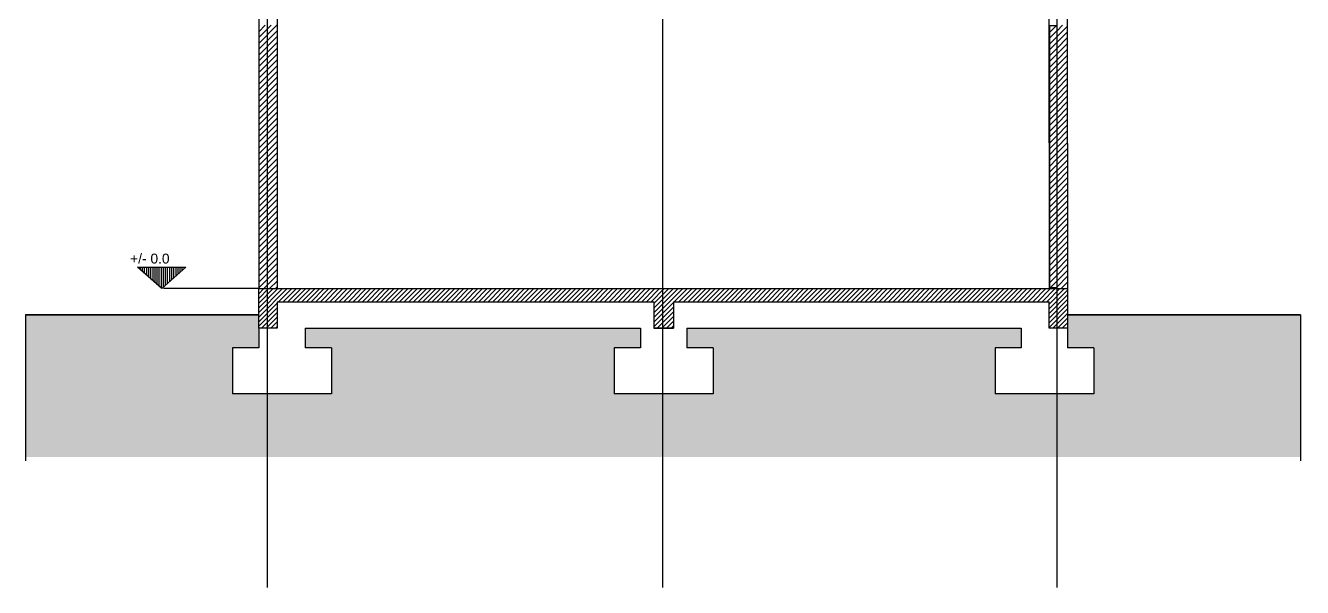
# Model space of a CAD drawing. Header units: inches. Extents: x 270 to 8013, y -75 to 10330.
# Drawn here: x 407 to 1377, y 1232 to 1658 of the extents above; entities that cross this region are included whole.
import ezdxf

# ---------------------------------------------------------------- set-up
doc = ezdxf.new("R2010")
doc.units = ezdxf.units.IN
doc.header["$MEASUREMENT"] = 0
for name, color, linetype in [('A-ANNO-SYMB', 6, 'Continuous'), ('A-ANNO-TEXT', 6, 'Continuous'), ('A-ELEV-MBE1', 7, 'Continuous'), ('A-SECT-MCUT', 7, 'Continuous'), ('A-SECT-PATT', 8, 'Continuous'), ('A-WALL-FULL', 7, 'Continuous'), ('G-ANNO-NPLT', 210, 'Continuous')]:
    doc.layers.add(name, color=color, linetype=linetype)
doc.styles.add('E-ARIAL', font='arial.ttf')

msp = doc.modelspace()

# ---------------------------------------------------------------- hatches: boundary and pattern name
at = {"layer": 'A-SECT-PATT'}
h = msp.add_hatch(dxfattribs=at)
h.set_pattern_fill('ANSI31', color=256, scale=25, angle=360)
h.paths.add_polyline_path([(591.04, 2153.64), (584.28, 2153.64), (584.28, 1928.79), (591.04, 1928.79)])
h.paths.add_polyline_path([(598.28, 2153.64), (591.04, 2153.64), (591.04, 1928.79), (598.28, 1928.79)])
h.paths.add_polyline_path([(1190.53, 2153.64), (1183.53, 2153.64), (1183.86, 1928.79), (1190.53, 1928.79)])
h.paths.add_polyline_path([(1197.53, 2153.64), (1190.53, 2153.64), (1190.53, 1928.79), (1197.86, 1928.79)])
h.paths.add_polyline_path([(1197.91, 1893.79), (1190.53, 1893.79), (1190.53, 1693.73), (1198.2, 1693.73)])
h.paths.add_polyline_path([(1190.53, 1893.79), (1183.91, 1893.79), (1184.2, 1693.73), (1190.53, 1693.73)])
h.paths.add_polyline_path([(891.25, 1893.79), (884.28, 1893.79), (884.29, 1693.73), (891.25, 1693.73)])
h.paths.add_polyline_path([(898.28, 1893.79), (891.25, 1893.79), (891.25, 1693.73), (898.28, 1693.73)])
h.paths.add_polyline_path([(591.04, 1893.79), (584.28, 1893.79), (584.28, 1693.84), (591.04, 1693.85)])
h.paths.add_polyline_path([(598.28, 1781.71), (598.28, 1893.79), (591.04, 1893.79), (591.04, 1693.85), (598.28, 1693.87), (598.28, 1737.72), (598.28, 1737.72)])
h.paths.add_polyline_path([(2537.22, 1893.73), (2530.51, 1893.73), (2530.51, 1693.74), (2532.07, 1693.72), (2537.22, 1693.71)])
h.paths.add_polyline_path([(2544.32, 1893.73), (2537.22, 1893.73), (2537.22, 1693.71), (2544.18, 1693.7)])
h.paths.add_polyline_path([(2537.22, 2153.64), (2530.51, 2153.64), (2530.51, 1928.74), (2532.26, 1928.73), (2537.22, 1928.73)])
h.paths.add_polyline_path([(2544.51, 2153.64), (2537.22, 2153.64), (2537.22, 1928.73), (2544.34, 1928.73)])
h.paths.add_polyline_path([(3137.51, 2153.64), (3130.51, 2153.64), (3130.24, 2030.73), (3130.51, 2030.73), (3130.51, 1930.73), (3130.03, 1930.73), (3130.02, 1928.79), (3137.51, 1928.79)])
h.paths.add_polyline_path([(3144.51, 2153.64), (3137.51, 2153.64), (3137.51, 1928.79), (3144.18, 1928.79)])
h.paths.add_polyline_path([(3137.51, 1893.79), (3129.95, 1893.79), (3129.49, 1683.73), (3129.51, 1683.73), (3129.51, 1658.73), (3129.7, 1658.73), (3137.51, 1658.73)])
h.paths.add_polyline_path([(3144.13, 1893.79), (3137.51, 1893.79), (3137.51, 1658.73), (3143.79, 1658.73)])
h.paths.add_polyline_path([(591.04, 1658.73), (584.28, 1658.73), (584.28, 1458.73), (591.04, 1458.73)])
h.paths.add_polyline_path([(598.28, 1658.73), (591.04, 1658.73), (591.04, 1458.73), (598.28, 1458.73)])
h.paths.add_polyline_path([(1190.37, 1658.23), (1184.73, 1658.23), (1184.73, 1459.4), (1190.37, 1459.4)])
h.paths.add_polyline_path([(1198.25, 1658.73), (1190.53, 1658.73), (1190.53, 1458.73), (1198.53, 1458.73)])
h.paths.add_polyline_path([(2544.15, 1658.73), (2537.22, 1658.73), (2537.22, 1458.73), (2544.01, 1458.73)])
h.paths.add_polyline_path([(2537.22, 1658.73), (2530.51, 1658.73), (2530.51, 1458.73), (2537.22, 1458.73)])
h.paths.add_polyline_path([(2837.43, 1658.8), (2829.01, 1658.8), (2829.01, 1458.73), (2837.43, 1458.73)])
h.paths.add_polyline_path([(2844.06, 1658.8), (2837.43, 1658.8), (2837.43, 1458.73), (2844.01, 1458.73)])
h.paths.add_polyline_path([(3143.79, 1658.7), (3137.51, 1658.71), (3137.51, 1458.73), (3143.51, 1458.73)])
h.paths.add_polyline_path([(3137.51, 1658.71), (3129.44, 1658.73), (3129.01, 1458.73), (3129.51, 1458.73), (3137.51, 1458.73)])
h.paths.add_polyline_path([(3135.35, 1459.4), (3129.7, 1459.4), (3129.7, 1658.23), (3135.35, 1658.23)], flags=16)
h.paths.add_polyline_path([(3135.35, 1658.23), (3129.7, 1658.23), (3129.7, 1459.4), (3135.35, 1459.4)], flags=16)
h = msp.add_hatch(dxfattribs=at)
h.set_pattern_fill('ANSI31', color=256, scale=0.5, angle=585, style=0)
h.set_pattern_definition([(270, (20958.961, -11707.7927), (1.5875, -4e-15), [])])
h.paths.add_polyline_path([(492.23, 1474.94), (510.62, 1458.71), (529.02, 1474.94)])
h = msp.add_hatch(dxfattribs=at)
h.set_pattern_fill('ANSI31', color=256, scale=20, angle=360, style=0)
h.set_pattern_definition([(45, (407.2134, 1330.8159), (-1.767767, 1.767767), [])])
h.paths.add_polyline_path([(1198.53, 1458.73), (1184.53, 1458.73), (899.29, 1458.73), (884.37, 1458.73), (598.28, 1458.73), (584.28, 1458.73), (584.28, 1428.73), (598.28, 1428.73), (598.28, 1448.73), (884.37, 1448.73), (884.37, 1428.73), (899.29, 1428.73), (899.29, 1448.73), (1184.53, 1448.73), (1184.53, 1428.73), (1198.53, 1428.73)])
h = msp.add_hatch(dxfattribs=at)
h.set_pattern_fill('DOTS', color=256, scale=100, angle=360, style=0)
h.set_pattern_definition([(360, (-4300.1786, 1049.243), (3.125, 6.25), [0, -6.25])])
h.paths.add_polyline_path([(1375.53, 1330.82), (1375.53, 1438.73), (1198.53, 1438.73), (1198.53, 1428.73), (1198.53, 1413.73), (1218.45, 1413.73), (1218.45, 1378.73), (1143.45, 1378.73), (1143.45, 1413.73), (1163.37, 1413.73), (1163.37, 1428.73), (909.37, 1428.73), (909.37, 1413.73), (929.29, 1413.73), (929.29, 1378.73), (854.29, 1378.73), (854.29, 1413.73), (874.21, 1413.73), (874.21, 1428.73), (619.59, 1428.73), (619.59, 1413.73), (639.51, 1413.73), (639.51, 1378.73), (564.51, 1378.73), (564.51, 1413.73), (584.43, 1413.73), (584.43, 1428.73), (584.28, 1428.73), (584.28, 1438.73), (407.21, 1438.73), (407.21, 1330.82)])

# ---------------------------------------------------------------- linework, layer by layer
at = {"layer": 'A-ANNO-SYMB'}
for p, q in [((1190.37, 1658.23), (1184.73, 1658.23)), ((1184.73, 1658.23), (1184.73, 1459.4)), ((1190.37, 1658.23), (1190.37, 1459.4)), ((584.28, 1458.73), (511.96, 1458.73)), ((1190.37, 1459.4), (1184.73, 1459.4))]:
    msp.add_line(p, q, dxfattribs=at)
at = {"layer": 'A-ANNO-SYMB', "ltscale": 0.003}
for p, q in [((584.43, 1428.73), (584.43, 1413.73)), ((619.59, 1428.73), (874.21, 1428.73)), ((619.59, 1428.73), (619.59, 1413.73)), ((874.21, 1428.73), (874.21, 1413.73)), ((909.37, 1428.73), (1163.37, 1428.73)), ((909.37, 1428.73), (909.37, 1413.73)), ((1163.37, 1428.73), (1163.37, 1413.73)), ((1198.53, 1428.73), (1198.53, 1413.73)), ((564.51, 1413.73), (564.51, 1378.73)), ((584.43, 1413.73), (564.51, 1413.73)), ((639.51, 1413.73), (619.59, 1413.73)), ((639.51, 1413.73), (639.51, 1378.73)), ((854.29, 1413.73), (854.29, 1378.73)), ((874.21, 1413.73), (854.29, 1413.73)), ((929.29, 1413.73), (909.37, 1413.73)), ((929.29, 1413.73), (929.29, 1378.73)), ((1143.45, 1413.73), (1143.45, 1378.73)), ((1163.37, 1413.73), (1143.45, 1413.73)), ((1218.45, 1413.73), (1198.53, 1413.73)), ((1218.45, 1413.73), (1218.45, 1378.73)), ((639.51, 1378.73), (564.51, 1378.73)), ((929.29, 1378.73), (854.29, 1378.73)), ((1218.45, 1378.73), (1143.45, 1378.73))]:
    msp.add_line(p, q, dxfattribs=at)
at = {"layer": 'A-ANNO-SYMB'}
msp.add_lwpolyline([(510.61, 1458.73), (492.21, 1474.95), (529.01, 1474.95)], close=True, dxfattribs=at)
at = {"layer": 'A-ELEV-MBE1'}
for p, q in [((1197.53, 2153.64), (1198.53, 1458.73)), ((1184.21, 1683.73), (1184.53, 1458.73)), ((584.28, 1438.73), (407.21, 1438.73)), ((407.21, 1438.73), (407.21, 1330.82)), ((1375.53, 1438.73), (1198.53, 1438.73))]:
    msp.add_line(p, q, dxfattribs=at)
at = {"layer": 'A-SECT-MCUT'}
for p, q in [((598.28, 1458.73), (884.37, 1458.73)), ((899.29, 1458.73), (1184.53, 1458.73)), ((1184.53, 1458.73), (1198.53, 1458.73)), ((1198.53, 1458.73), (1198.53, 1428.73)), ((598.28, 1448.73), (884.29, 1448.73)), ((899.29, 1448.73), (1184.53, 1448.73)), ((1184.53, 1428.73), (1184.53, 1448.73)), ((407.21, 1438.73), (584.21, 1438.73)), ((407.21, 1438.73), (407.21, 1327.87)), ((1198.53, 1438.73), (1375.53, 1438.73)), ((1375.53, 1438.73), (1375.53, 1327.87)), ((1198.53, 1428.73), (1184.53, 1428.73))]:
    msp.add_line(p, q, dxfattribs=at)
for points in [[(598.28, 1448.73), (598.28, 1428.73), (584.28, 1428.73), (584.28, 1458.73), (598.28, 1458.73)], [(884.37, 1458.73), (899.29, 1458.73)], [(899.29, 1448.73), (899.29, 1428.73), (884.37, 1428.73)], [(884.37, 1448.73), (884.37, 1428.73), (899.29, 1428.73)]]:
    msp.add_lwpolyline(points, dxfattribs=at)
at = {"layer": 'A-WALL-FULL'}
for p, q in [((584.28, 2153.64), (584.28, 1458.73)), ((598.28, 1683.73), (598.28, 1458.73))]:
    msp.add_line(p, q, dxfattribs=at)
at = {"layer": 'G-ANNO-NPLT', "ltscale": 18}
for points in [[(591.04, 1231.83), (591.04, 2289.93)], [(891.25, 1231.83), (891.25, 2289.93)], [(1190.53, 1231.83), (1190.53, 2289.93)]]:
    msp.add_lwpolyline(points, dxfattribs=at)

# ---------------------------------------------------------------- texts
at = {"layer": 'A-ANNO-TEXT', "style": 'E-ARIAL'}
msp.add_text('+/- 0.0', height=7.5, dxfattribs=at).set_placement((486.63, 1477.8))

doc.saveas('drawing.dxf')
